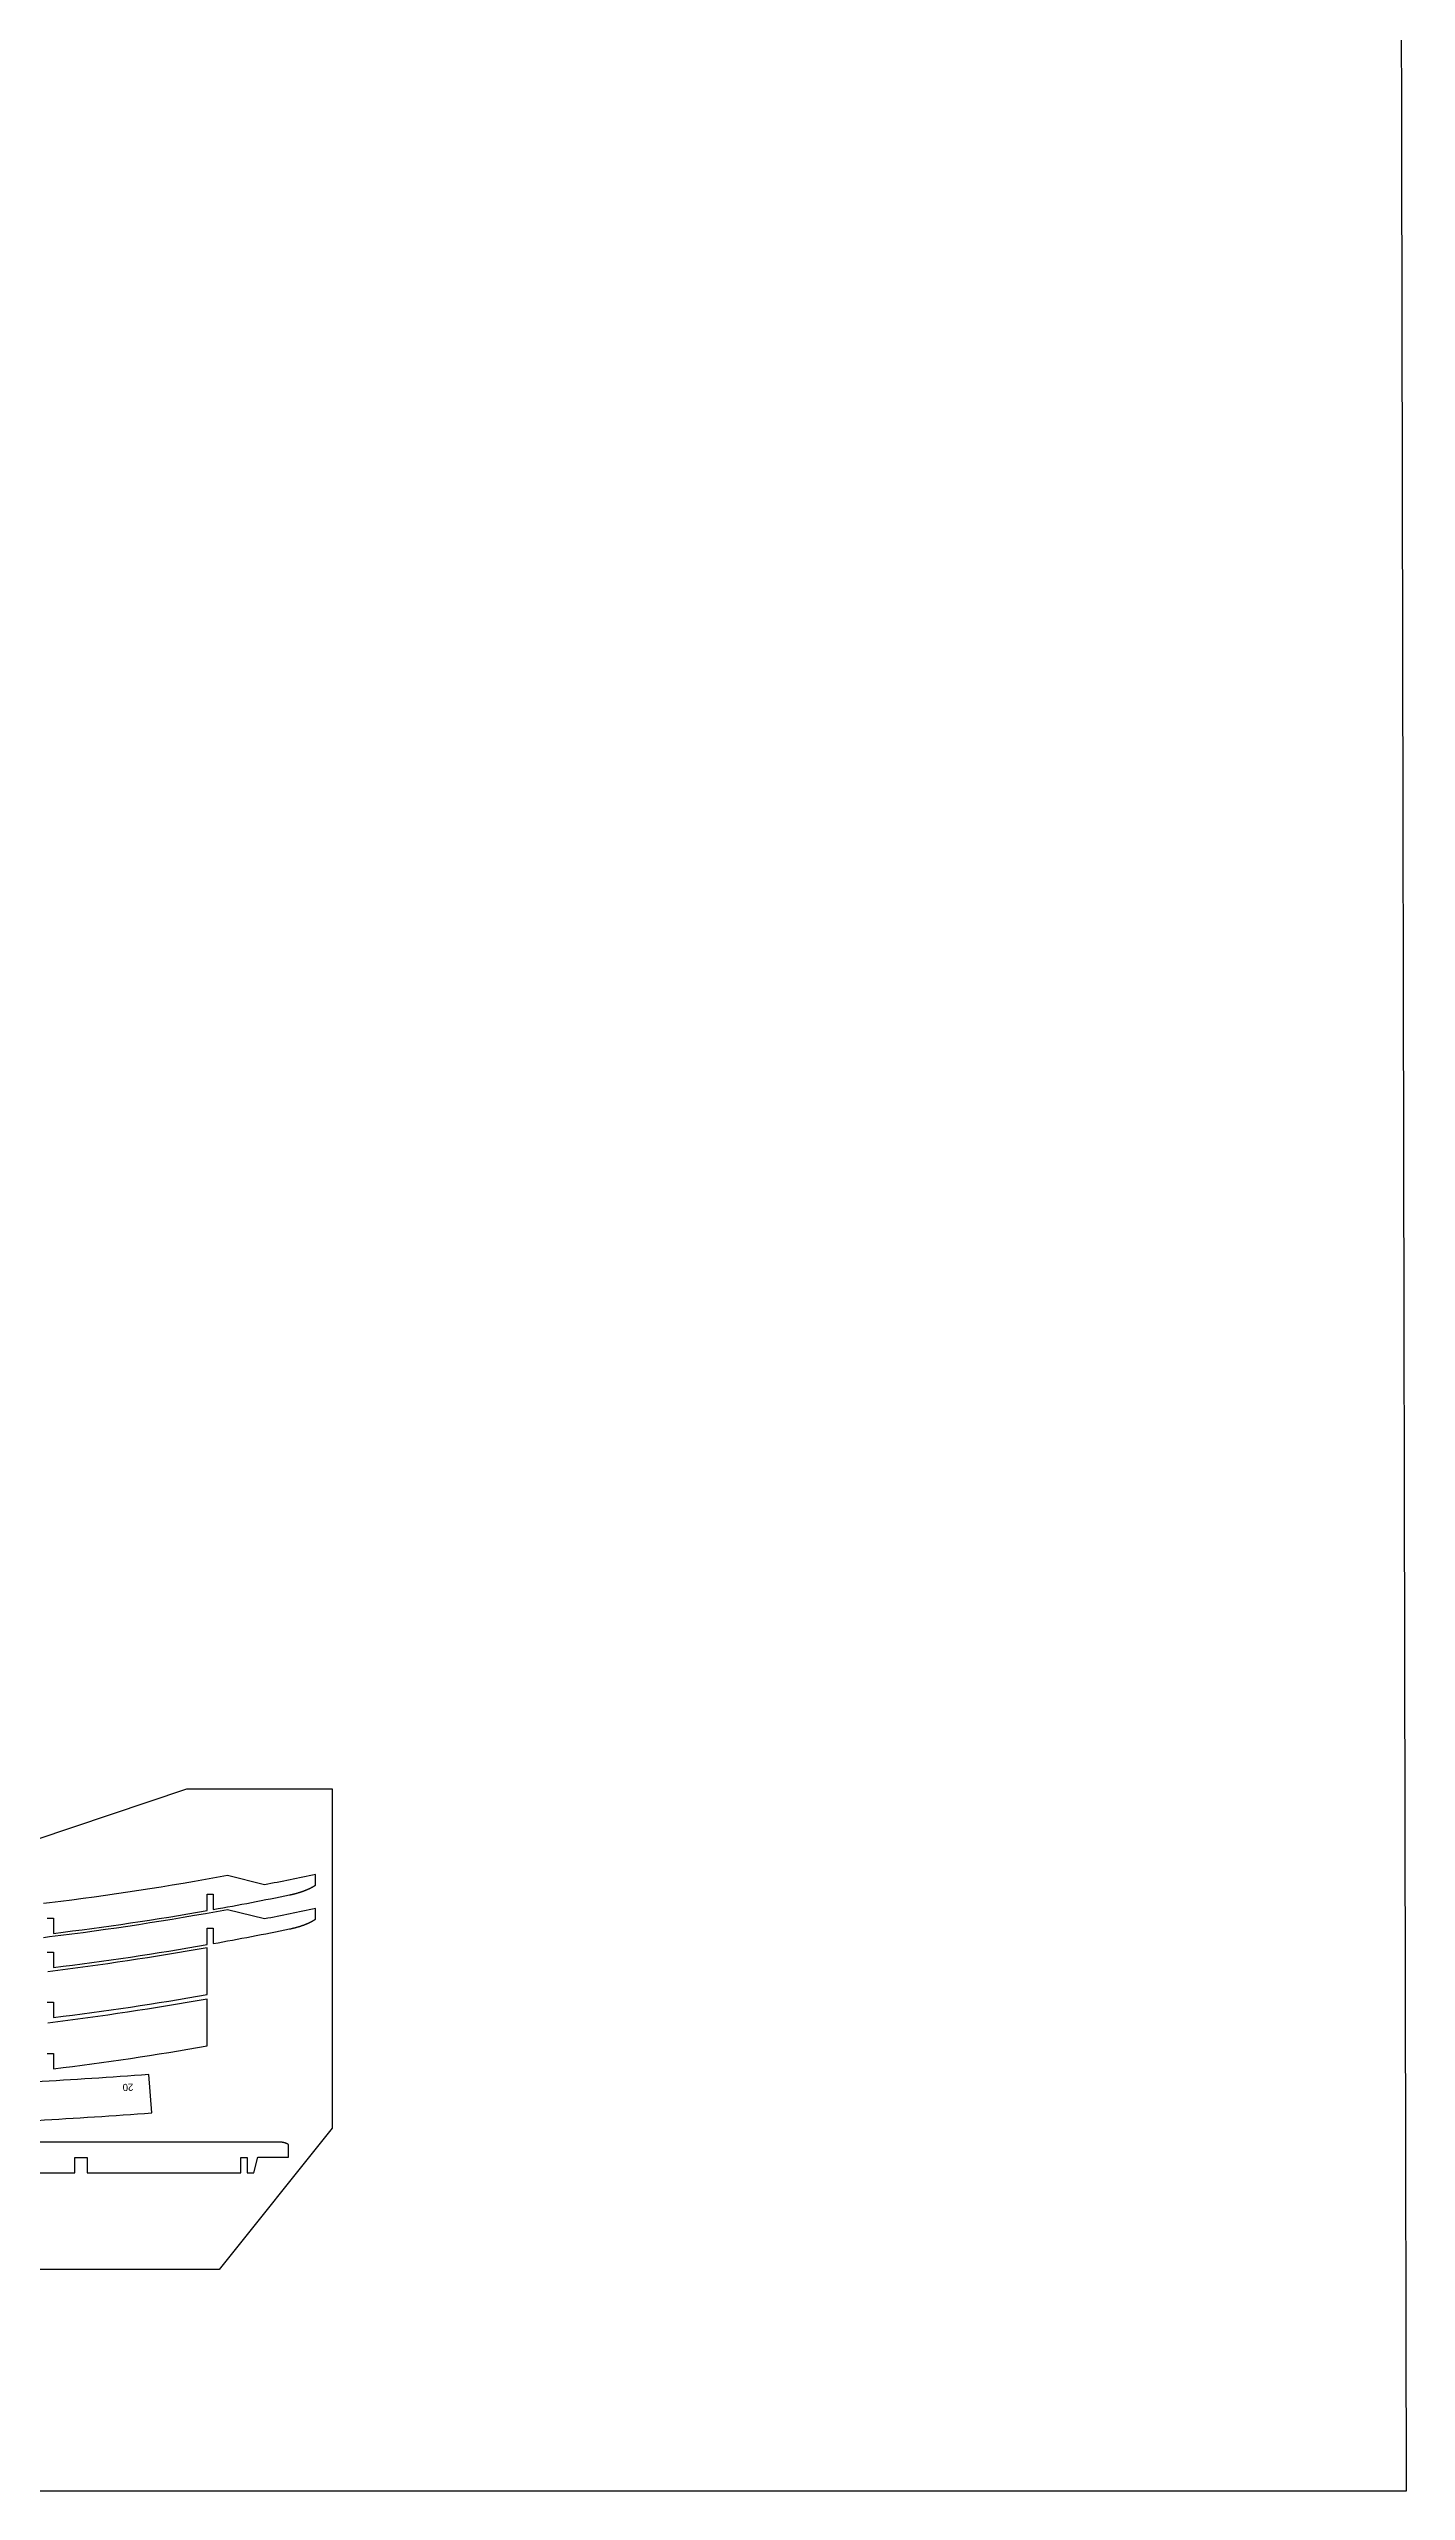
# Model space of a CAD drawing. Header units: inches. Extents: x -955 to -701, y -2062 to -1714.
# Drawn here: x -789.6 to -701.4, y -2061.6 to -1902.8 of the extents above; entities that cross this region are included whole.
import ezdxf

# ---------------------------------------------------------------- set-up
doc = ezdxf.new("R2010")
doc.units = ezdxf.units.IN
doc.header["$LTSCALE"] = 0.1
doc.header["$MEASUREMENT"] = 0
doc.layers.add('cockpit', color=1, linetype='Continuous', lineweight=20)
doc.layers.add('pic', color=1, linetype='Continuous')

msp = doc.modelspace()

# ---------------------------------------------------------------- linework, layer by layer
at = {"color": 7, "linetype": 'Continuous', "lineweight": 25}
for points in [[(-789.73417, -2024.36456), (-789.33417, -2024.36456), (-789.33417, -2025.36456, 0.012967589), (-779.33417, -2023.87734), (-779.33417, -2022.80677), (-778.93417, -2022.80677), (-778.93417, -2023.80677, 0.006482829), (-773.96895, -2022.85895), (-773.94114, -2022.8532), (-773.91335, -2022.84734), (-773.88559, -2022.84135), (-773.85785, -2022.83525), (-773.83014, -2022.82902), (-773.80246, -2022.82268), (-773.7748, -2022.81621), (-773.74717, -2022.80962), (-773.71958, -2022.80291), (-773.69201, -2022.79608), (-773.66447, -2022.78912), (-773.63697, -2022.78205), (-773.6095, -2022.77485), (-773.58206, -2022.76753), (-773.57522, -2022.76569), (-773.56843, -2022.76385), (-773.55484, -2022.76015), (-773.52766, -2022.75266), (-773.5005, -2022.74505), (-773.47335, -2022.73733), (-773.44622, -2022.7295), (-773.41911, -2022.72154), (-773.39201, -2022.71346), (-773.36494, -2022.70525), (-773.3379, -2022.69692), (-773.31089, -2022.68846), (-773.28391, -2022.67988), (-773.25696, -2022.67116), (-773.2435, -2022.66675), (-773.23005, -2022.6623), (-773.21661, -2022.65783), (-773.20318, -2022.65332), (-773.18976, -2022.64877), (-773.17635, -2022.64419), (-773.16295, -2022.63958), (-773.14956, -2022.63493), (-773.13619, -2022.63024), (-773.12282, -2022.62552), (-773.10947, -2022.62077), (-773.09613, -2022.61598), (-773.08281, -2022.61115), (-773.06949, -2022.60628), (-773.0562, -2022.60138), (-773.04291, -2022.59645), (-773.02964, -2022.59147), (-773.01638, -2022.58646), (-773.00314, -2022.58141), (-772.98992, -2022.57632), (-772.97671, -2022.5712), (-772.96351, -2022.56603), (-772.95033, -2022.56083), (-772.93717, -2022.55559), (-772.92403, -2022.55031), (-772.9109, -2022.54499), (-772.89779, -2022.53963), (-772.8847, -2022.53424), (-772.87162, -2022.5288), (-772.85856, -2022.52332), (-772.84553, -2022.5178), (-772.83251, -2022.51224), (-772.81951, -2022.50664), (-772.80653, -2022.501), (-772.79357, -2022.49532), (-772.78063, -2022.4896), (-772.76771, -2022.48383), (-772.75481, -2022.47802), (-772.74194, -2022.47218), (-772.72908, -2022.46628), (-772.71625, -2022.46035), (-772.70344, -2022.45437), (-772.69065, -2022.44835), (-772.67788, -2022.44229), (-772.66514, -2022.43618), (-772.65242, -2022.43003), (-772.63973, -2022.42383), (-772.62706, -2022.41759), (-772.61441, -2022.41131), (-772.60179, -2022.40498), (-772.58919, -2022.3986), (-772.57662, -2022.39218), (-772.56407, -2022.38572), (-772.55155, -2022.3792), (-772.53906, -2022.37265), (-772.52659, -2022.36604), (-772.51415, -2022.35939), (-772.50174, -2022.3527), (-772.48936, -2022.34595), (-772.477, -2022.33916), (-772.46467, -2022.33233), (-772.45237, -2022.32544), (-772.4401, -2022.31851), (-772.42786, -2022.31153), (-772.41565, -2022.3045), (-772.40346, -2022.29742), (-772.39131, -2022.29029), (-772.37919, -2022.28311), (-772.3671, -2022.27589), (-772.35504, -2022.26861), (-772.34301, -2022.26129), (-772.33101, -2022.25391), (-772.31905, -2022.24649), (-772.30711, -2022.23901), (-772.29521, -2022.23149), (-772.28335, -2022.22391), (-772.28335, -2021.52716, -0.004345121), (-775.60311, -2022.20602), (-778.0014, -2021.60549, -0.0151774), (-789.57698, -2023.37936), (-789.97288, -2023.42736, -0.012883211)], [(-789.73417, -2026.58038), (-789.33417, -2026.58038), (-789.33417, -2027.58038, 0.012967589), (-779.33417, -2026.09316), (-779.33417, -2025.02259), (-778.93417, -2025.02259), (-778.93417, -2026.02259, 0.006482829), (-773.96895, -2025.07477), (-773.94114, -2025.06903), (-773.91335, -2025.06316), (-773.88559, -2025.05718), (-773.85785, -2025.05107), (-773.83014, -2025.04484), (-773.80246, -2025.0385), (-773.7748, -2025.03203), (-773.74717, -2025.02544), (-773.71958, -2025.01873), (-773.69201, -2025.0119), (-773.66447, -2025.00495), (-773.63697, -2024.99787), (-773.6095, -2024.99067), (-773.58206, -2024.98336), (-773.57522, -2024.98151), (-773.56843, -2024.97967), (-773.55484, -2024.97597), (-773.52766, -2024.96848), (-773.5005, -2024.96088), (-773.47335, -2024.95316), (-773.44622, -2024.94532), (-773.41911, -2024.93736), (-773.39201, -2024.92928), (-773.36494, -2024.92107), (-773.3379, -2024.91274), (-773.31089, -2024.90428), (-773.28391, -2024.8957), (-773.25696, -2024.88698), (-773.2435, -2024.88257), (-773.23005, -2024.87813), (-773.21661, -2024.87365), (-773.20318, -2024.86914), (-773.18976, -2024.86459), (-773.17635, -2024.86001), (-773.16295, -2024.8554), (-773.14956, -2024.85075), (-773.13619, -2024.84606), (-773.12282, -2024.84135), (-773.10947, -2024.83659), (-773.09613, -2024.8318), (-773.08281, -2024.82697), (-773.06949, -2024.82211), (-773.0562, -2024.81721), (-773.04291, -2024.81227), (-773.02964, -2024.80729), (-773.01638, -2024.80228), (-773.00314, -2024.79723), (-772.98992, -2024.79214), (-772.97671, -2024.78702), (-772.96351, -2024.78186), (-772.95033, -2024.77665), (-772.93717, -2024.77141), (-772.92403, -2024.76613), (-772.9109, -2024.76081), (-772.89779, -2024.75546), (-772.8847, -2024.75006), (-772.87162, -2024.74462), (-772.85856, -2024.73914), (-772.84553, -2024.73362), (-772.83251, -2024.72807), (-772.81951, -2024.72247), (-772.80653, -2024.71682), (-772.79357, -2024.71114), (-772.78063, -2024.70542), (-772.76771, -2024.69965), (-772.75481, -2024.69385), (-772.74194, -2024.688), (-772.72908, -2024.6821), (-772.71625, -2024.67617), (-772.70344, -2024.67019), (-772.69065, -2024.66417), (-772.67788, -2024.65811), (-772.66514, -2024.652), (-772.65242, -2024.64585), (-772.63973, -2024.63965), (-772.62706, -2024.63341), (-772.61441, -2024.62713), (-772.60179, -2024.6208), (-772.58919, -2024.61442), (-772.57662, -2024.608), (-772.56407, -2024.60154), (-772.55155, -2024.59503), (-772.53906, -2024.58847), (-772.52659, -2024.58187), (-772.51415, -2024.57522), (-772.50174, -2024.56852), (-772.48936, -2024.56178), (-772.477, -2024.55499), (-772.46467, -2024.54815), (-772.45237, -2024.54126), (-772.4401, -2024.53433), (-772.42786, -2024.52735), (-772.41565, -2024.52032), (-772.40346, -2024.51324), (-772.39131, -2024.50611), (-772.37919, -2024.49894), (-772.3671, -2024.49171), (-772.35504, -2024.48444), (-772.34301, -2024.47711), (-772.33101, -2024.46974), (-772.31905, -2024.46231), (-772.30711, -2024.45484), (-772.29521, -2024.44731), (-772.28335, -2024.43973), (-772.28335, -2023.74298, -0.004345121), (-775.60311, -2024.42184), (-778.0014, -2023.82131, -0.0151774), (-789.57698, -2025.59518), (-789.97288, -2025.64318, -0.012883211)], [(-789.73417, -2029.83353), (-789.33417, -2029.83353), (-789.33417, -2030.83353, 0.012967589), (-779.33417, -2029.34631), (-779.33417, -2026.29981, -0.013653), (-789.69839, -2027.85572)], [(-789.73417, -2033.17205), (-789.33417, -2033.17205), (-789.33417, -2034.17205, 0.012967589), (-779.33417, -2032.68483), (-779.33417, -2029.63833, -0.013653), (-789.69839, -2031.19424)], [(-797.81972, -2037.92593, 0.005560624), (-782.9349, -2037.04552), (-783.13597, -2034.55349, -0.005550973), (-797.93956, -2035.4288)]]:
    msp.add_lwpolyline(points, format="xyb", dxfattribs=at)
msp.add_lwpolyline([(-797.7474, -2040.94654), (-787.93316, -2040.94654), (-787.93316, -2039.94654), (-787.13316, -2039.94654), (-787.13316, -2040.94654), (-777.13316, -2040.94654), (-777.13316, -2039.94654), (-776.73316, -2039.94654), (-776.73316, -2040.94654), (-776.29055, -2040.94654), (-776.04665, -2039.92624), (-774.04665, -2039.92624), (-774.04665, -2039.10395), (-774.05048, -2039.10153), (-774.05432, -2039.09913), (-774.05818, -2039.09674), (-774.06205, -2039.09437), (-774.06593, -2039.09203), (-774.06982, -2039.08969), (-774.07373, -2039.08738), (-774.07764, -2039.08509), (-774.08157, -2039.08281), (-774.08551, -2039.08055), (-774.08947, -2039.07831), (-774.09343, -2039.07608), (-774.09741, -2039.07388), (-774.10139, -2039.07169), (-774.10539, -2039.06952), (-774.1094, -2039.06737), (-774.11342, -2039.06523), (-774.11745, -2039.06312), (-774.12149, -2039.06102), (-774.12554, -2039.05894), (-774.1296, -2039.05688), (-774.13368, -2039.05484), (-774.13776, -2039.05281), (-774.14185, -2039.0508), (-774.14595, -2039.04882), (-774.15006, -2039.04685), (-774.15418, -2039.0449), (-774.15831, -2039.04296), (-774.16245, -2039.04105), (-774.1666, -2039.03916), (-774.17076, -2039.03728), (-774.17492, -2039.03542), (-774.1791, -2039.03358), (-774.18328, -2039.03176), (-774.18747, -2039.02996), (-774.19167, -2039.02817), (-774.19588, -2039.02641), (-774.2001, -2039.02466), (-774.20432, -2039.02294), (-774.20855, -2039.02123), (-774.21279, -2039.01954), (-774.21704, -2039.01787), (-774.22129, -2039.01622), (-774.22555, -2039.01459), (-774.22982, -2039.01297), (-774.23409, -2039.01138), (-774.23838, -2039.00981), (-774.24266, -2039.00825), (-774.24696, -2039.00671), (-774.25126, -2039.0052), (-774.25557, -2039.0037), (-774.25988, -2039.00222), (-774.2642, -2039.00076), (-774.26852, -2038.99932), (-774.27285, -2038.9979), (-774.27719, -2038.9965), (-774.28153, -2038.99512), (-774.28588, -2038.99375), (-774.29023, -2038.99241), (-774.29458, -2038.99109), (-774.29895, -2038.98978), (-774.30331, -2038.9885), (-774.30768, -2038.98724), (-774.31206, -2038.98599), (-774.31644, -2038.98477), (-774.32082, -2038.98356), (-774.32521, -2038.98237), (-774.3296, -2038.98121), (-774.33399, -2038.98006), (-774.33839, -2038.97894), (-774.34279, -2038.97783), (-774.3472, -2038.97674), (-774.35161, -2038.97568), (-774.35602, -2038.97463), (-774.36043, -2038.97361), (-774.36485, -2038.9726), (-774.36931, -2038.97161), (-774.37378, -2038.97063), (-774.37824, -2038.96967), (-774.38272, -2038.96874), (-774.38719, -2038.96782), (-774.39168, -2038.96692), (-774.39617, -2038.96605), (-774.40066, -2038.96519), (-774.40515, -2038.96435), (-774.40965, -2038.96353), (-774.41416, -2038.96273), (-774.41867, -2038.96195), (-774.42318, -2038.96118), (-774.4277, -2038.96044), (-774.43222, -2038.95972), (-774.43674, -2038.95902), (-774.44127, -2038.95833), (-774.4458, -2038.95767), (-774.45033, -2038.95702), (-774.45487, -2038.95639), (-774.45941, -2038.95579), (-774.46395, -2038.9552), (-774.4685, -2038.95463), (-774.47305, -2038.95408), (-774.4776, -2038.95355), (-774.48215, -2038.95304), (-774.4867, -2038.95255), (-774.49126, -2038.95208), (-774.49582, -2038.95163), (-774.50038, -2038.9512), (-774.50494, -2038.95078), (-774.5095, -2038.95039), (-774.51407, -2038.95001), (-774.51863, -2038.94966), (-774.5232, -2038.94932), (-774.52777, -2038.949), (-774.53234, -2038.9487), (-774.53691, -2038.94843), (-774.54148, -2038.94817), (-774.54605, -2038.94793), (-774.55062, -2038.9477), (-774.55519, -2038.9475), (-774.55976, -2038.94732), (-774.56433, -2038.94716), (-774.56891, -2038.94701), (-774.57348, -2038.94689), (-774.57805, -2038.94678), (-774.58262, -2038.9467), (-774.58719, -2038.94663), (-774.59176, -2038.94658), (-774.59633, -2038.94655), (-774.60089, -2038.94654), (-821.29392, -2038.94654)], dxfattribs=at)
at = {"layer": 'pic', "color": 1}
for p, q in [((-801.10144, -2022.81852), (-780.64671, -2015.96615)), ((-780.64671, -2015.96615), (-771.2059, -2015.96615)), ((-771.2059, -2015.96615), (-771.2059, -2038.03552)), ((-771.2059, -2038.03552), (-778.56241, -2047.22954))]:
    msp.add_line(p, q, dxfattribs=at)
at = {"layer": 'pic'}
msp.add_lwpolyline([(-954.62768, -1713.70816), (-702.05776, -1713.70816), (-701.35853, -2061.64958), (-953.92845, -2061.64958)], close=True, dxfattribs=at)
at = {"layer": 'pic', "color": 1}
msp.add_lwpolyline([(-778.56241, -2047.22954), (-905.6606, -2047.22954), (-905.6606, -2011.954), (-865.43209, -2011.954)], dxfattribs=at)

# ---------------------------------------------------------------- texts
at = {"layer": 'cockpit', "lineweight": 100}
msp.add_text('20', height=0.468379, rotation=182.4555226, dxfattribs=at).set_placement((-784.14287, -2035.13017))

doc.saveas('drawing.dxf')
